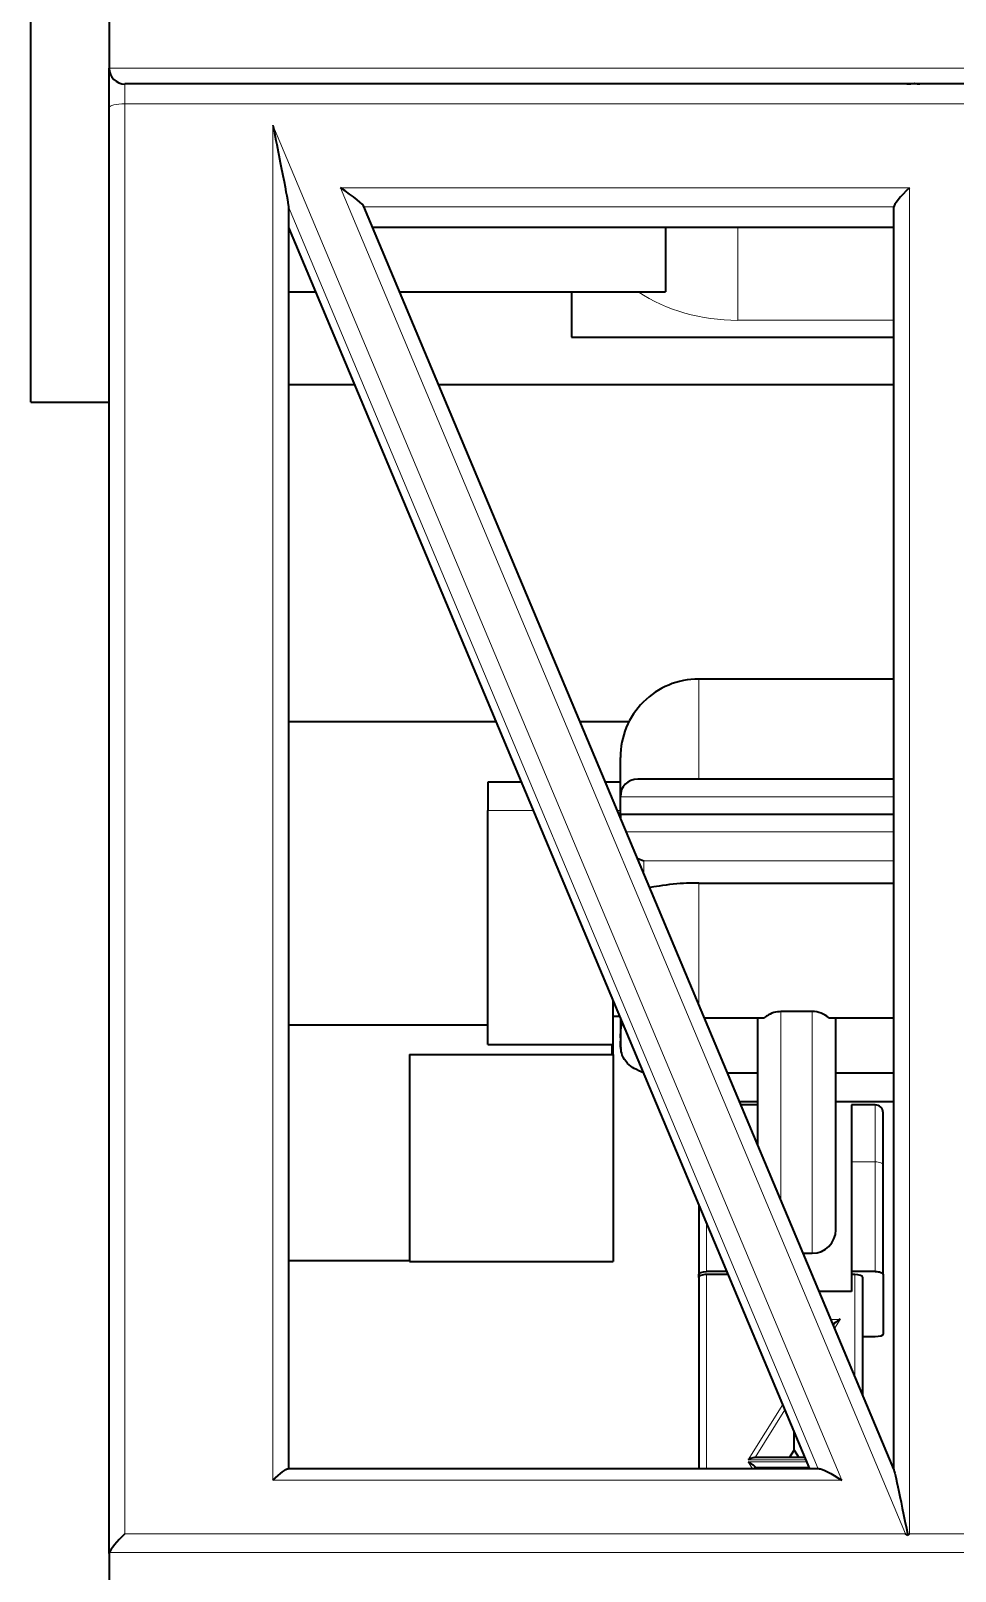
# Model space of a CAD drawing. Header units: inches. Extents: x 0 to 11, y 0 to 8.5.
# Drawn here: x 7.541 to 7.934, y 2.775 to 3.43 of the extents above; entities that cross this region are included whole.
import ezdxf

# ---------------------------------------------------------------- set-up
doc = ezdxf.new("R2010")
doc.units = ezdxf.units.IN
doc.header["$LTSCALE"] = 0.5
doc.header["$MEASUREMENT"] = 0
doc.layers.add('TANGENT_LINES', color=7, linetype='Continuous', lineweight=15)
doc.layers.add('Visible', color=7, linetype='Continuous', lineweight=40)

msp = doc.modelspace()

# ---------------------------------------------------------------- linework, layer by layer
at = {"layer": 'TANGENT_LINES'}
for p, q in [((7.57441, 3.41362), (9.80774, 3.41362)), ((7.58108, 3.39857), (7.58108, 3.40696)), ((9.80108, 3.39857), (7.58108, 3.39857)), ((7.58108, 3.39857), (7.58108, 2.79054)), ((7.64408, 2.81334), (7.64408, 3.38939)), ((7.64408, 3.38939), (7.88604, 2.81334)), ((7.91324, 2.79054), (7.67285, 3.36283)), ((7.67285, 3.36283), (7.91482, 3.36283)), ((7.91482, 3.36283), (7.91482, 2.79054)), ((7.87605, 2.81829), (7.65074, 3.35467)), ((7.90815, 3.35467), (7.68279, 3.35467)), ((7.8418, 3.34596), (7.8418, 3.30648)), ((7.90815, 3.30648), (7.8418, 3.30648)), ((7.8252, 3.15398), (7.8252, 3.11137)), ((7.73553, 3.09806), (7.75487, 3.09806)), ((7.79058, 3.09806), (7.79187, 3.09806)), ((7.90815, 3.10396), (7.79187, 3.10396)), ((7.90815, 3.08899), (7.79439, 3.08899)), ((7.80187, 3.07674), (7.90815, 3.07674)), ((7.80187, 3.07118), (7.80187, 3.07674)), ((7.8252, 3.01563), (7.8252, 3.06724)), ((7.8602, 2.9323), (7.8602, 3.01263)), ((7.87354, 3.01263), (7.87354, 2.90987)), ((7.90031, 2.97295), (7.90031, 2.94872)), ((7.8902, 2.94872), (7.90031, 2.94872)), ((7.90031, 2.94872), (7.90031, 2.90212)), ((7.82853, 2.90212), (7.82853, 2.9227)), ((7.82853, 2.81829), (7.82853, 2.90084)), ((7.89167, 2.90084), (7.89167, 2.8574)), ((7.88541, 2.88178), (7.88142, 2.88178)), ((7.88303, 2.87795), (7.88541, 2.88178)), ((7.88233, 2.87961), (7.88249, 2.87961)), ((7.86094, 2.84554), (7.8463, 2.82202)), ((7.84927, 2.82307), (7.86187, 2.84333)), ((7.86586, 2.82629), (7.86385, 2.82307)), ((7.86786, 2.82307), (7.86586, 2.82629)), ((7.8463, 2.82202), (7.87082, 2.82202)), ((7.8463, 2.82116), (7.84809, 2.81829)), ((7.87118, 2.82116), (7.8463, 2.82116)), ((7.84923, 2.81899), (7.87209, 2.81899)), ((7.88604, 2.81334), (7.64408, 2.81334)), ((7.58108, 2.79054), (7.91324, 2.79054)), ((7.91482, 2.79054), (8.27991, 2.79054)), ((9.80767, 2.78271), (7.57448, 2.78271))]:
    msp.add_line(p, q, dxfattribs=at)
for centre, major_axis, ratio, start_param, end_param in [((7.58108, 3.39686), (0.00667, 0), 0.25748, 1.570796, 3.141593), ((7.8418, 3.35964), (0.06667, 0), 0.797457, 10.308485, 10.995574)]:
    msp.add_ellipse(centre, major_axis=major_axis, ratio=ratio, start_param=start_param, end_param=end_param, dxfattribs=at)
at = {"layer": 'TANGENT_LINES', "extrusion": (0, 0, -1)}
msp.add_ellipse((7.90031, 2.94748), major_axis=(-0.00333, 0), ratio=0.372877, start_param=1.570796, end_param=3.141593, dxfattribs=at)
at = {"layer": 'Visible'}
for p, q in [((7.54108, 3.27174), (7.54108, 3.44739)), ((7.57441, 3.44739), (7.57441, 3.41362)), ((7.57441, 3.27174), (7.57441, 3.41362)), ((7.91379, 3.40696), (7.58108, 3.40696)), ((7.91924, 3.40696), (7.91379, 3.40696)), ((8.27712, 3.40696), (7.91924, 3.40696)), ((7.65074, 3.35467), (7.65074, 2.81829)), ((7.90819, 2.81807), (7.6827, 3.35487)), ((7.90815, 2.81815), (7.90815, 3.35467)), ((7.65074, 3.34596), (7.87239, 2.81829)), ((7.90815, 3.34596), (7.68645, 3.34596)), ((7.81108, 3.34596), (7.81108, 3.31854)), ((7.65074, 3.31854), (7.66226, 3.31854)), ((7.69796, 3.31854), (7.81108, 3.31854)), ((7.77108, 3.31854), (7.77108, 3.29931)), ((7.77108, 3.29931), (7.90815, 3.29931)), ((7.65074, 3.27927), (7.67875, 3.27927)), ((7.71446, 3.27927), (7.90815, 3.27927)), ((7.54108, 3.27174), (7.57441, 3.27174)), ((7.57441, 2.7823), (7.57441, 3.27174)), ((7.90815, 3.15398), (7.8252, 3.15398)), ((7.65074, 3.13598), (7.73894, 3.13598)), ((7.77465, 3.13598), (7.79561, 3.13598)), ((7.79187, 3.09647), (7.79187, 3.12064)), ((7.79187, 3.11021), (7.79187, 3.11067)), ((7.90815, 3.11137), (7.79928, 3.11137)), ((7.74977, 3.11021), (7.73553, 3.11021)), ((7.73553, 3.11021), (7.73553, 3.09806)), ((7.79187, 3.11021), (7.78547, 3.11021)), ((7.73553, 2.99866), (7.73553, 3.09806)), ((7.79187, 3.09647), (7.79187, 3.10396)), ((7.79187, 3.09647), (7.79187, 3.09498)), ((7.79187, 3.09647), (7.90815, 3.09647)), ((7.79187, 3.09498), (7.79187, 3.09647)), ((7.79187, 3.09647), (7.90815, 3.09647)), ((7.8252, 3.06724), (7.90815, 3.06724)), ((7.78886, 2.99866), (7.78886, 3.01714)), ((7.87354, 3.01263), (7.8602, 3.01263)), ((7.73553, 3.00683), (7.65074, 3.00683)), ((7.78886, 3.01067), (7.79158, 3.01067)), ((7.79187, 3.00998), (7.79187, 3.0007)), ((7.82756, 3.01001), (7.85324, 3.01001)), ((7.8502, 3.01001), (7.8502, 2.95611)), ((7.8805, 3.01001), (7.90815, 3.01001)), ((7.88354, 2.91987), (7.88354, 3.01001)), ((7.70219, 2.99433), (7.78819, 2.99433)), ((7.70219, 2.99433), (7.70219, 2.90637)), ((7.73553, 2.99866), (7.78819, 2.99866)), ((7.78819, 2.99866), (7.78886, 2.99866)), ((7.78819, 2.99866), (7.78819, 2.99433)), ((7.78819, 2.99433), (7.78886, 2.99433)), ((7.78886, 2.99433), (7.78886, 2.99866)), ((7.78886, 2.99433), (7.78886, 2.90637)), ((7.83741, 2.98655), (7.8502, 2.98655)), ((7.88354, 2.98655), (7.90815, 2.98655)), ((7.8425, 2.97444), (7.8502, 2.97444)), ((7.88354, 2.97444), (7.90815, 2.97444)), ((7.8502, 2.97295), (7.84313, 2.97295)), ((7.90031, 2.97295), (7.8902, 2.97295)), ((7.8902, 2.97295), (7.8902, 2.94872)), ((7.90365, 2.94748), (7.90365, 2.96962)), ((7.8902, 2.94872), (7.8902, 2.90212)), ((7.90365, 2.90088), (7.90365, 2.94748)), ((7.8252, 2.93063), (7.8252, 2.90088)), ((7.86963, 2.90987), (7.87354, 2.90987)), ((7.65074, 2.90683), (7.70219, 2.90683)), ((7.70219, 2.90637), (7.78886, 2.90637)), ((7.83717, 2.90212), (7.82853, 2.90212)), ((7.90031, 2.90212), (7.8902, 2.90212)), ((7.8902, 2.90212), (7.8902, 2.90084)), ((7.8252, 2.89959), (7.8252, 2.90088)), ((7.8252, 2.89959), (7.8252, 2.81829)), ((7.83771, 2.90084), (7.82853, 2.90084)), ((7.89167, 2.90084), (7.8902, 2.90084)), ((7.8902, 2.90084), (7.8902, 2.89358)), ((7.895, 2.84946), (7.895, 2.89959)), ((7.90365, 2.90088), (7.90365, 2.87557)), ((7.8902, 2.89358), (7.87647, 2.89358)), ((7.88258, 2.87977), (7.8824, 2.87947)), ((7.90031, 2.87432), (7.895, 2.87432)), ((7.86586, 2.82629), (7.86586, 2.83383)), ((7.87038, 2.82307), (7.84898, 2.82307)), ((7.86389, 2.82307), (7.86586, 2.82623)), ((7.86586, 2.82623), (7.86782, 2.82307)), ((7.87648, 2.81829), (7.65052, 2.81829)), ((7.84967, 2.81829), (7.84913, 2.81914)), ((7.57441, 2.7823), (7.57441, 2.76862))]:
    msp.add_line(p, q, dxfattribs=at)
for centre, radius, start, end in [((7.58108, 3.41362), 0.00667, 180, 270), ((7.8252, 3.12064), 0.03333, 90.00001, 180.00001), ((7.87357, 3.00216), 0.01046, 48.55649, 90.19167), ((7.8181, 3.00192), 0.02625, 167.61987, 184.23428), ((7.8252, 3.0007), 0.03333, 180, 186.43376), ((7.90031, 2.96962), 0.00333, 0, 90), ((7.87354, 2.91987), 0.01, 270, 0)]:
    msp.add_arc(centre, radius, start, end, dxfattribs=at)
for centre, major_axis, ratio, start_param, end_param in [((7.91379, 3.41362), (0.00991, 0), 0.672994, 10.995574, 11.330841), ((7.91924, 3.41362), (0.00667, 0), 0.999983, 10.660307, 10.995574), ((7.67285, 3.36111), (0.00987, -0.00656), 0.121036, 0.080267, 1.651063), ((7.91482, 3.36111), (-0.00661, -0.00661), 0.130947, 10.865368, 12.436164), ((7.80187, 3.10137), (-0.00793, 0.00793), 0.767327, 11.911871, 13.220868), ((7.80187, 3.0864), (-0.00793, 0.00793), 0.767327, 1.940919, 2.225295), ((7.82853, 2.89959), (0.00333, 0), 0.372877, 1.570796, 3.141593), ((7.89167, 2.89959), (0.00333, 0), 0.372877, 0, 1.570796), ((7.88541, 2.88116), (-0.00287, -0.0016), 0.165904, 10.903665, 12.474461), ((7.8463, 2.8214), (-0.00287, -0.0016), 0.165904, 9.332869, 10.903665), ((7.58108, 2.78882), (0.00661, 0.00661), 0.130947, 1.44059, 2.860634), ((7.91324, 2.78882), (-0.00987, 0.00656), 0.121036, 10.980423, 11.075841), ((7.91482, 2.78882), (-0.00661, -0.00661), 0.130947, 10.865368, 10.960786), ((7.58108, 2.7823), (0.00667, 0), 0.404263, 9.274026, 9.424778)]:
    msp.add_ellipse(centre, major_axis=major_axis, ratio=ratio, start_param=start_param, end_param=end_param, dxfattribs=at)
at = {"layer": 'Visible', "extrusion": (0, 0, -1)}
for centre, major_axis, ratio, start_param, end_param in [((7.64408, 3.38767), (0.00666, -0.03304), 0.010071, 10.945634, 12.516431), ((7.82853, 2.90088), (-0.00333, 0), 0.372877, 0, 1.570796), ((7.90031, 2.90088), (-0.00333, 0), 0.372877, 1.570796, 3.141593), ((7.90031, 2.87557), (-0.00333, 0), 0.372877, 9.424778, 10.995574), ((7.64408, 2.81162), (-0.00661, -0.00661), 0.130947, 1.701003, 3.011386), ((7.8463, 2.82054), (-0.00287, 0.0016), 0.165904, 1.478887, 3.049683), ((7.88604, 2.81162), (0.00987, -0.00656), 0.121036, 9.604924, 10.915308), ((7.91482, 2.78506), (0.00666, -0.03304), 0.010071, 9.374838, 10.850216)]:
    msp.add_ellipse(centre, major_axis=major_axis, ratio=ratio, start_param=start_param, end_param=end_param, dxfattribs=at)
at = {"layer": 'Visible'}
for points, knots in [([(7.8252, 3.06724), (7.82184, 3.06721), (7.8153, 3.06716), (7.80487, 3.06543), (7.8044, 3.06532), (7.80433, 3.0653)], [0, 0, 0, 0, 0.468959, 0.912711, 1, 1, 1, 1]), ([(7.8602, 3.01263), (7.85917, 3.01255), (7.85713, 3.0124), (7.85436, 3.01097), (7.85357, 3.01028), (7.85324, 3.01001)], [0, 0, 0, 0, 0.376233, 0.746611, 1, 1, 1, 1]), ([(7.79208, 2.99697), (7.79205, 2.99719), (7.79199, 2.9978), (7.79194, 2.99914), (7.79192, 2.99998)], [0, 0, 0, 0, 0.371521, 1, 1, 1, 1]), ([(7.80179, 2.98655), (7.80037, 2.98717), (7.7977, 2.98834), (7.79486, 2.99036), (7.79243, 2.99403), (7.79219, 2.99605), (7.79208, 2.99697)], [0, 0, 0, 0, 0.272527, 0.514159, 0.77995, 1, 1, 1, 1])]:
    msp.add_open_spline(points, degree=3, knots=knots, dxfattribs=at)

doc.saveas('drawing.dxf')
